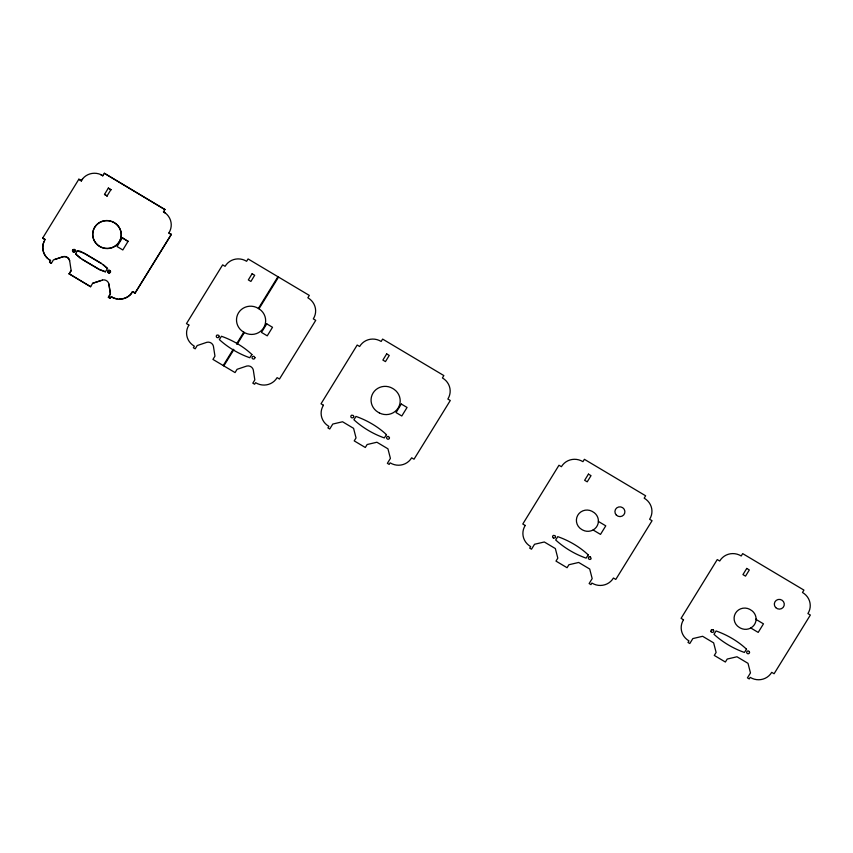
<?xml version="1.0" encoding="UTF-8"?>
<svg xmlns="http://www.w3.org/2000/svg" width="853" height="853" viewBox="0 0 853 853"><rect width="100%" height="100%" fill="white"/><g stroke="black" fill="none" stroke-linecap="round" stroke-linejoin="round"><path stroke-width="1.28" d="M72.494 251.006L72.537 250.462M107.649 271.936L107.691 271.393L107.734 272.299M110.495 272.022L110.453 271.147M80.299 258.224L75.597 253.949L82.272 259.472L99.417 269.623L105.356 271.872L107.521 268.492L103.106 264.494M72.494 250.643L73.102 249.545L74.531 249.407M75.384 250.889L75.117 249.865M42.65 238.126L45.081 239.576L42.65 238.126L78.871 179.205L81.259 180.815L78.871 179.205M49.559 262.244L51.372 263.321L49.559 262.244L50.562 260.538L48.621 259.195M50.562 260.538L48.578 259.355A15.354 14.949 14.7 0 1 44.004 241.623L45.124 239.416M69.125 273.909L71.183 270.486L69.125 273.909L90.631 286.715L92.678 283.292L101.219 280.413M107.521 268.492L101.198 263.268L85.599 253.97L80.001 251.166L77.197 250.793L83.573 253.01L101.155 263.428M100.707 174.694L102.808 175.782L100.739 174.545A15.354 14.949 14.7 0 0 82.645 178.778L81.302 180.655M104.301 173.266L164.885 209.55L104.301 173.266L102.808 175.782M104.514 194.409L107.083 195.934L104.514 194.409L108.352 188.076L110.89 189.771L108.352 188.076M90.631 286.715L69.168 273.749M92.678 283.292L102.392 280.157M122.374 237.827L128.089 241.42L122.374 237.827L117.064 246.538L122.821 249.961L128.121 241.26M117.149 298.849A15.354 14.949 14.7 0 1 113.3 297.74L111.189 296.663L110.197 298.369L108.395 297.292L110.442 293.869L108.885 283.846A5.321 5.182 14.7 0 0 102.435 280.008M108.395 297.292L110.442 293.869M110.197 298.369L108.427 297.143M111.189 296.663L113.257 297.889A15.354 14.949 14.7 0 0 131.351 293.656C131.586 288.581 138.719 295.959 132.695 291.779M165.386 213.239L163.477 211.747L165.418 213.079A15.354 14.949 14.7 0 1 169.992 230.822L168.873 233.018L171.304 234.468L135.041 293.176M168.873 233.018L171.304 234.468M353.707 416.712L353.6 417.074A1.461 1.429 14.7 0 1 352.822 417.821L351.713 417.799A1.461 1.429 14.7 0 1 351.703 415.166L353.185 415.432A1.461 1.429 14.7 0 1 353.707 416.701M555.474 536.932L555.378 537.294A1.461 1.429 14.7 0 1 554.589 538.04L553.49 538.019M107.649 271.553L108.939 270.23L110.229 270.977M110.389 272.352L110.495 271.659M110.432 272.203L109.216 273.184L107.777 272.139M72.633 251.208L74.083 252.243L75.277 251.251M51.372 263.321L53.419 259.898L63.133 256.764A5.321 5.182 14.7 0 1 69.583 260.613M107.083 195.934L110.933 189.611M77.197 250.793L75.554 254.109M163.435 211.896L164.928 209.39M171.346 234.308L135.083 293.016M223.219 365.532L233.253 349.25M236.548 343.908L243.766 332.169L244.864 332.809A14.288 13.915 14.7 0 0 263.641 327.808A14.288 13.915 14.7 0 0 259.472 309.117L258.096 308.264A14.288 13.915 14.7 0 0 238.52 312.816A14.288 13.915 14.7 0 0 243.457 331.998L243.766 332.169M258.374 308.445L277.918 276.713M223.838 365.894L233.871 349.613M237.155 344.271L244.384 332.531M258.992 308.807L278.536 277.076M107.755 271.201L108.598 270.316M110.421 272.224L109.28 273.024L107.915 272.619M81.259 180.815L82.602 178.927M132.737 291.619L131.394 293.507A15.354 14.949 14.7 0 1 119.143 299.03M72.793 249.961L74.467 249.556L75.341 250.707M75.085 251.571L73.07 251.784M589.306 556.721L588.698 557.137A1.439 1.397 14.7 0 0 588.666 558.864L589.252 559.323A1.439 1.397 14.7 0 0 591.14 558.608L590.372 556.753M54.645 259.493L63.175 256.614A5.321 5.182 14.7 0 1 69.626 260.453L71.14 270.636M711.797 629.738L713.247 629.962M108.555 270.476L109.301 270.401M105.399 271.712L99.46 269.463L82.314 259.312M109.664 270.348L110.41 271.307M598.39 521.45L605.769 525.843L600.501 534.394L593.091 529.969M756.089 619.459L763.467 623.852L758.2 632.404L750.779 627.989M72.761 251.667L72.537 250.857M108.843 284.006L110.4 294.029M111.839 221.417A14.288 13.915 14.7 0 1 116.434 245.046A14.288 13.915 14.7 0 1 93.073 237.326A14.288 13.915 14.7 0 1 110.975 221.13M47.128 257.873A15.354 14.949 14.7 0 1 44.047 241.463M589.306 556.721A1.439 1.397 14.7 0 1 590.372 556.753M553.448 538.019A1.461 1.429 14.7 0 1 553.469 535.385L554.951 535.652A1.461 1.429 14.7 0 1 555.484 536.921M710.965 631.529A1.461 1.429 14.7 0 1 711.765 629.695M713.247 629.93A1.461 1.429 14.7 0 1 713.78 631.231L713.673 631.615A1.461 1.429 14.7 0 1 712.884 632.35L711.786 632.329A1.45 1.418 14.7 0 1 711.007 631.54M254.93 357.535L254.812 358.228A1.439 1.397 14.7 0 1 252.936 358.942L252.349 358.484A1.439 1.397 14.7 0 1 252.381 356.757L252.989 356.341A1.439 1.397 14.7 0 1 254.045 356.373L254.93 357.535M389.469 437.696L389.363 438.389A1.439 1.397 14.7 0 1 387.486 439.103L386.899 438.645A1.439 1.397 14.7 0 1 386.931 436.917L387.539 436.501A1.439 1.397 14.7 0 1 388.595 436.533L389.469 437.696M749.542 652.225L749.435 652.918A1.439 1.397 14.7 0 1 747.548 653.633L746.961 653.185A1.439 1.397 14.7 0 1 746.993 651.457L747.601 651.031A1.439 1.397 14.7 0 1 748.667 651.063L749.542 652.225M598.411 520.948L598.39 521.62A10.705 10.428 14.7 0 1 593.315 529.852L592.718 530.171A10.705 10.428 14.7 0 1 582.855 530.118L581.629 529.425A10.716 10.439 14.7 0 1 577.726 515.319A10.716 10.439 14.7 0 1 591.982 511.267L594.328 512.749A10.705 10.428 14.7 0 1 598.411 520.948M756.099 618.969L756.089 619.63A10.705 10.428 14.7 0 1 751.003 627.861L750.416 628.192A10.705 10.428 14.7 0 1 740.543 628.128L739.316 627.435A10.716 10.439 14.7 0 1 735.425 613.328A10.716 10.439 14.7 0 1 749.68 609.287L752.015 610.769A10.705 10.428 14.7 0 1 756.099 618.958M251.912 354.517L249.78 357.738C238.765 353.888 227.975 347.502 219.37 339.611L221.439 336.263C232.464 340.155 243.446 346.467 251.912 354.517M386.462 434.678L384.33 437.909C373.315 434.06 362.525 427.662 353.92 419.772L355.989 416.424C367.014 420.316 377.996 426.639 386.462 434.678M588.229 554.898L586.107 558.129C575.082 554.279 564.291 547.882 555.687 539.992L557.766 536.644C568.791 540.535 579.763 546.848 588.229 554.898M746.524 649.218L744.402 652.438C733.377 648.589 722.587 642.192 713.982 634.301L716.062 630.953C727.087 634.856 738.058 641.168 746.524 649.218M219.157 336.551L219.05 336.914A1.461 1.429 14.7 0 1 218.272 337.66L217.163 337.639A1.461 1.429 14.7 0 1 217.152 335.005L218.635 335.272A1.461 1.429 14.7 0 1 219.157 336.54M188.897 325.078L187.82 327.125A15.354 14.949 14.7 0 0 192.394 344.857L194.335 346.19L193.375 347.747L195.188 348.824L197.192 345.561L206.948 342.277A5.321 5.182 14.7 0 1 213.399 346.115L214.956 356.138L212.941 359.412L235.055 372.58L237.07 369.317L246.816 366.033A5.321 5.182 14.7 0 1 253.277 369.871L254.823 379.905L252.819 383.168L254.62 384.234L255.58 382.688L257.681 383.765A15.354 14.949 14.7 0 0 275.775 379.532L277.118 377.644L279.464 379.041L306.355 335.57L315.738 320.333L313.307 318.883L314.384 316.847A15.354 14.949 14.7 0 0 309.81 299.104L307.858 297.772L309.308 295.415L248.074 258.928L246.624 261.285L244.512 260.197A15.354 14.949 14.7 0 0 226.418 264.43L225.075 266.317L222.644 264.867L186.466 323.628L188.897 325.078M323.447 405.25L322.37 407.286A15.354 14.949 14.7 0 0 326.934 425.029L328.885 426.361L327.925 427.918L329.738 428.995L332.777 424.058L342.554 421.766L353.579 428.334L356.042 437.92L354.219 440.884L365.308 447.494L367.131 444.53L376.909 442.238L387.934 448.806L390.407 458.392L387.369 463.328L389.171 464.405L390.13 462.848L392.231 463.925A15.354 14.949 14.7 0 0 410.325 459.692L411.668 457.816L414.014 459.213L440.905 415.731L450.288 400.494L447.857 399.055L448.923 397.008A15.354 14.949 14.7 0 0 444.36 379.265L442.408 377.932L443.859 375.576L382.624 339.089L381.174 341.445L379.063 340.368A15.354 14.949 14.7 0 0 360.968 344.601L359.625 346.489L357.194 345.038L321.016 403.8L323.447 405.25M525.213 525.459L524.137 527.506A15.354 14.949 14.7 0 0 528.711 545.248L530.651 546.581L529.702 548.138L531.504 549.204L534.543 544.267L544.321 541.986L555.346 548.554L557.819 558.139L555.985 561.103L567.074 567.714L568.908 564.739L578.686 562.458L589.711 569.026L592.174 578.611L589.135 583.548L590.937 584.625L591.897 583.068L593.997 584.145A15.354 14.949 14.7 0 0 612.102 579.912L613.446 578.025L615.791 579.422L642.672 535.951L652.055 520.714L649.623 519.264L650.7 517.227A15.354 14.949 14.7 0 0 646.126 499.485L644.186 498.152L645.636 495.796L584.39 459.309L582.94 461.665L580.84 460.588A15.354 14.949 14.7 0 0 562.735 464.821L561.391 466.698L558.971 465.248L522.782 524.019L525.213 525.459M683.509 619.779L682.432 621.816A15.354 14.949 14.7 0 0 687.006 639.558L688.947 640.891L687.998 642.448L689.8 643.525L692.839 638.588L702.616 636.295L713.641 642.863L716.115 652.449L714.281 655.424L725.37 662.024L727.204 659.06L736.981 656.767L748.006 663.335L750.469 672.921L747.431 677.858L749.233 678.935L750.192 677.378L752.293 678.455A15.354 14.949 14.7 0 0 770.398 674.222L771.741 672.345L774.087 673.742L800.967 630.26L810.35 615.034L807.919 613.584L808.996 611.537A15.354 14.949 14.7 0 0 804.422 593.805L802.481 592.462L803.931 590.105L742.686 553.618L741.236 555.975L739.135 554.898A15.354 14.949 14.7 0 0 721.03 559.131L719.697 561.018L717.266 559.568L681.078 618.329L683.509 619.779M252.125 273.738L248.33 279.912L250.899 281.437L254.695 275.274L252.125 273.738M266.754 323.852L261.487 332.403L267.245 335.837L272.512 327.285L266.754 323.852M386.676 353.899L382.88 360.073L385.449 361.608L389.245 355.434L386.676 353.899M401.305 404.023L396.037 412.575L401.795 415.997L407.062 407.457L401.305 404.023M588.453 474.119L584.646 480.292L587.216 481.828L591.022 475.654L588.453 474.119M746.748 568.429L742.942 574.602L745.511 576.138L749.318 569.964L746.748 568.429M379.414 412.969L378.007 412.159A14.288 13.915 14.7 0 1 373.07 392.988A14.288 13.915 14.7 0 1 392.647 388.424L394.022 389.288A14.288 13.915 14.7 0 1 398.191 407.969A14.288 13.915 14.7 0 1 379.414 412.969M96.986 244.47A14.288 13.915 14.7 0 0 120.785 238.254A14.288 13.915 14.7 0 0 103.106 221.151A14.288 13.915 14.7 0 0 96.986 244.47M616.324 515.073A5.001 4.873 14.7 0 0 624.716 513.111A5.001 4.873 14.7 0 0 618.692 506.97A5.001 4.873 14.7 0 0 616.324 515.073M775.718 607.603A5.001 4.873 14.7 0 0 784.11 605.641A5.001 4.873 14.7 0 0 778.075 599.51A5.001 4.873 14.7 0 0 775.718 607.603"/></g></svg>
